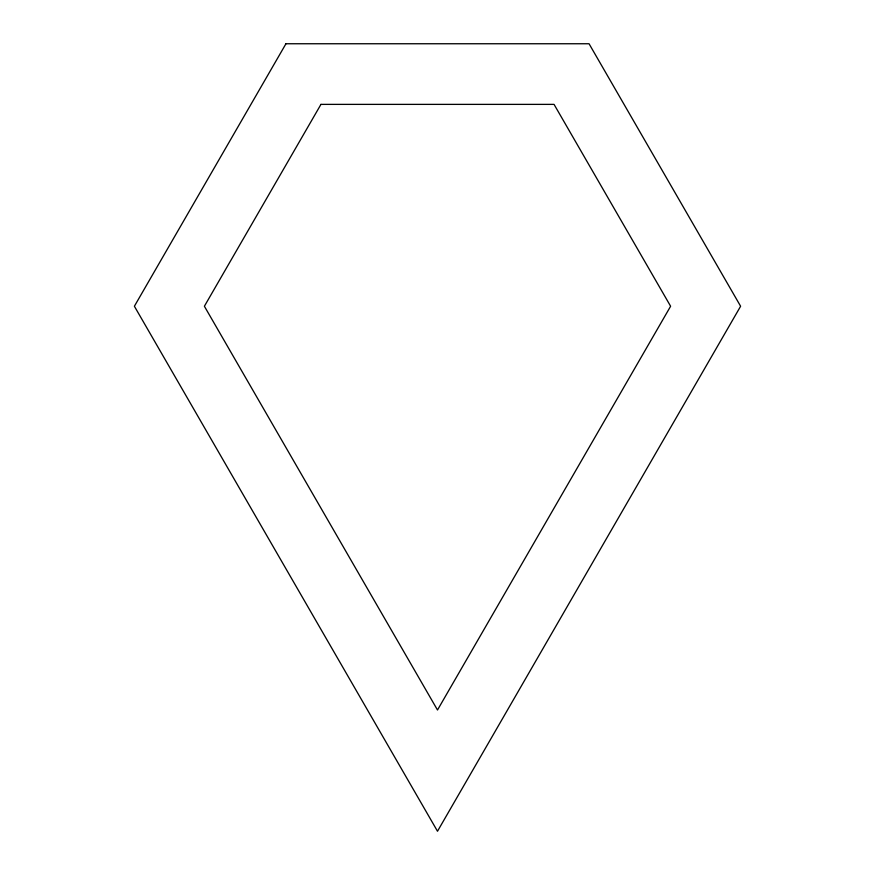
<?xml version="1.0" encoding="UTF-8"?>
<svg xmlns="http://www.w3.org/2000/svg" width="875" height="875" viewBox="0 0 875 875"><rect width="100%" height="100%" fill="white"/><g stroke="black" fill="none" stroke-linecap="round" stroke-linejoin="round"><path stroke-width="1.31" d="M285.95 43.75L134.389 306.25L437.5 831.25L740.611 306.25L589.05 43.75L285.95 43.75M320.95 104.377L204.389 306.25L437.5 710.008L670.611 306.25L554.05 104.377L320.95 104.377"/></g></svg>
